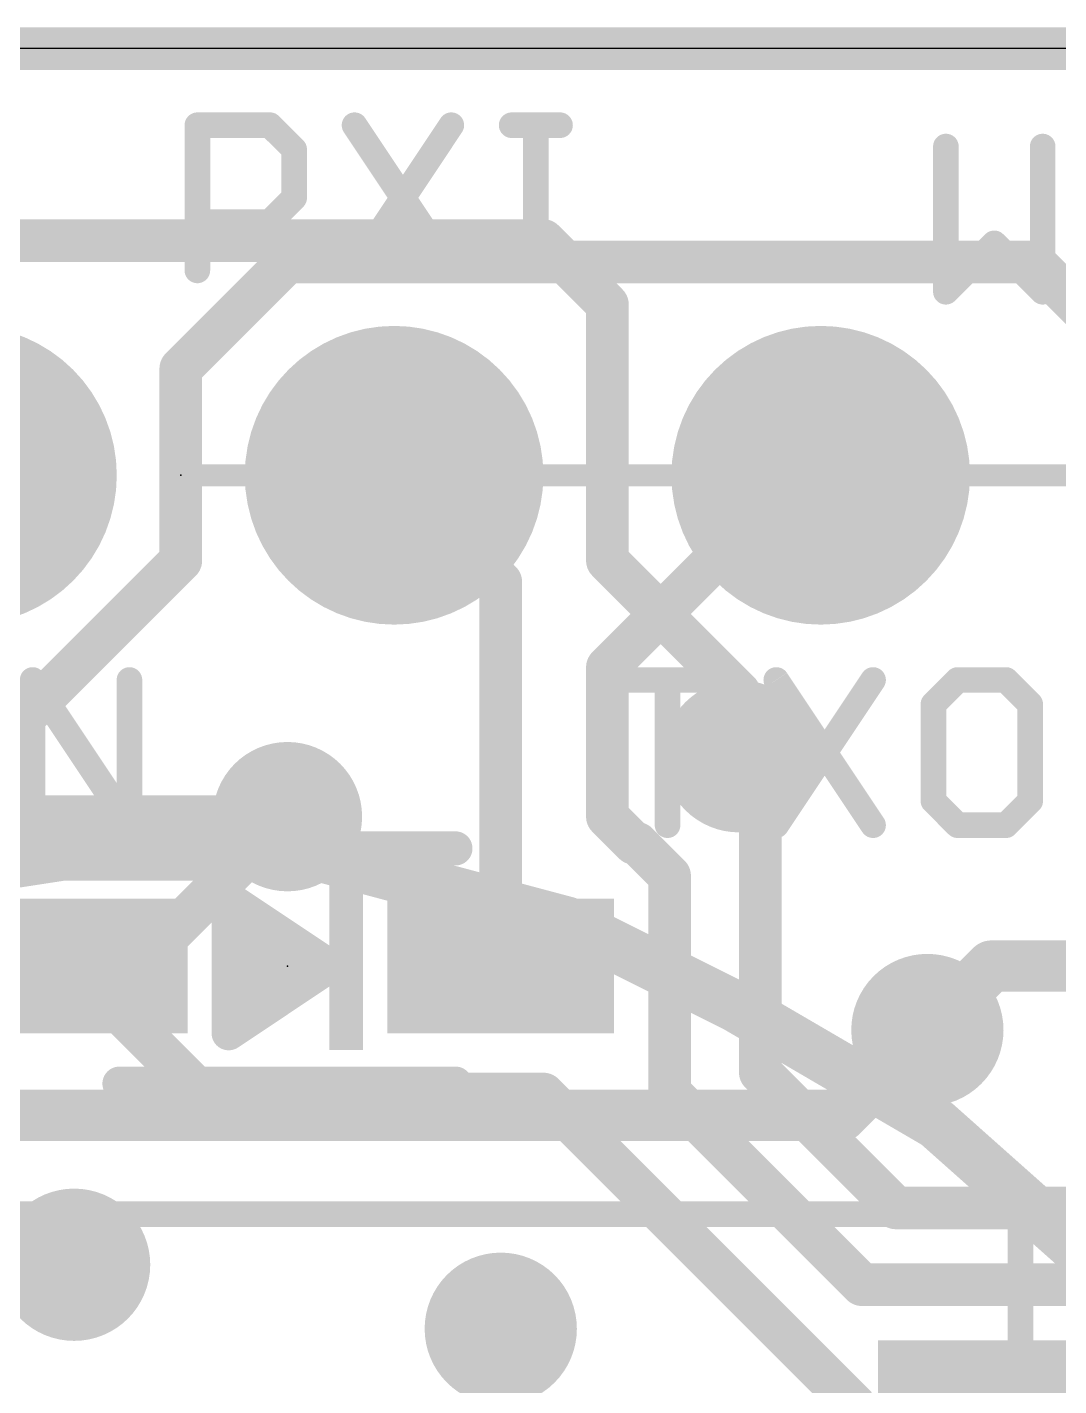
# Model space of a CAD drawing. Extents: x -0.1 to 34.1, y -8.2 to 25.5.
# Drawn here: x 11.79 to 17.93, y 17.44 to 25.53 of the extents above; entities that cross this region are included whole.
import ezdxf

# ---------------------------------------------------------------- set-up
doc = ezdxf.new("R2010")
doc.units = 0
for name, color, linetype in [('1', 12, 'CONTINUOUS'), ('16', 5, 'CONTINUOUS'), ('17', 110, 'CONTINUOUS'), ('18', 110, 'CONTINUOUS'), ('20', 53, 'CONTINUOUS'), ('21', 40, 'CONTINUOUS'), ('22', 6, 'CONTINUOUS'), ('23', 40, 'CONTINUOUS'), ('47', 253, 'CONTINUOUS')]:
    doc.layers.add(name, color=color, linetype=linetype)

# ---------------------------------------------------------------- blocks, each defined once
blk = doc.blocks.new('RECT')
blk.add_solid([(-0.5, -0.5), (0.5, -0.5), (-0.5, 0.5), (0.5, 0.5)])
blk = doc.blocks.new('ROUNDP')
at = {"const_width": 0.5}
blk.add_lwpolyline([(0, -0.25, 1), (0, 0.25, 1), (0, -0.25)], format="xyb", dxfattribs=at)
blk = doc.blocks.new('ROUNDV')
at = {"const_width": 0.5}
blk.add_lwpolyline([(0, -0.25, 1), (0, 0.25, 1), (0, -0.25)], format="xyb", dxfattribs=at)

msp = doc.modelspace()

# ---------------------------------------------------------------- linework, layer by layer
at = {"layer": '1'}
for points, const_width in [([(0, 25.4), (25.4, 25.4)], 0.254), ([(12.7, 23.495), (13.335, 24.13)], 0.254), ([(13.335, 24.13), (17.78, 24.13)], 0.254), ([(17.78, 24.13), (19.05, 22.86)], 0.254), ([(12.7, 22.352), (12.7, 23.495)], 0.254), ([(14.605, 22.225), (13.97, 22.86)], 0.254), ([(15.24, 21.717), (16.383, 22.86)], 0.254), ([(16.383, 22.86), (16.51, 22.86)], 0.254), ([(11.303, 20.955), (12.7, 22.352)], 0.254), ([(14.605, 19.939), (14.605, 22.225)], 0.254), ([(15.24, 20.828), (15.24, 21.717)], 0.254), ([(16.0234, 21.1876), (16.1504, 21.0606)], 0.254), ([(16.1504, 21.0606), (16.1504, 19.3058)], 0.254), ([(13.335, 20.828), (12.446, 19.939)], 0.254), ([(15.3988, 20.6692), (15.24, 20.828)], 0.254), ([(15.4168, 20.6692), (15.3988, 20.6692)], 0.254), ([(15.6102, 20.4758), (15.4168, 20.6692)], 0.254), ([(15.6102, 19.1878), (15.6102, 20.4758)], 0.254), ([(12.827, 19.177), (12.065, 19.939)], 0.254), ([(12.065, 19.939), (12.446, 19.939)], 0.254), ([(17.145, 19.558), (17.526, 19.939)], 0.3048), ([(18.404, 19.939), (17.526, 19.939)], 0.3048), ([(16.1504, 19.3058), (16.9568, 18.4994)], 0.254), ([(12.827, 19.177), (14.859, 19.177)], 0.254), ([(14.859, 19.177), (16.724, 17.312)], 0.254), ([(16.7558, 18.0422), (15.6102, 19.1878)], 0.254), ([(18.3762, 18.4994), (16.9568, 18.4994)], 0.254), ([(18.1868, 18.0422), (16.7558, 18.0422)], 0.254)]:
    msp.add_lwpolyline(points, dxfattribs=dict(at, const_width=const_width))
for points, const_width in [([(13.335, 24.1935, 1), (13.335, 24.0665)], 0.127), ([(13.3799, 24.0851, 1), (13.2901, 24.1749)], 0.127), ([(17.8249, 24.1749, 1), (17.7351, 24.0851)], 0.127), ([(17.78, 24.0665, 1), (17.78, 24.1935)], 0.127), ([(12.7635, 23.495, 1), (12.6365, 23.495)], 0.127), ([(12.6551, 23.5399, 1), (12.7449, 23.4501)], 0.127), ([(14.0149, 22.9049, 1), (13.9251, 22.8151)], 0.127), ([(16.383, 22.9235, 1), (16.383, 22.7965)], 0.127), ([(16.4279, 22.8151, 1), (16.3381, 22.9049)], 0.127), ([(16.51, 22.7965, 1), (16.51, 22.9235)], 0.127), ([(12.6365, 22.352, 1), (12.7635, 22.352)], 0.127), ([(12.7449, 22.3071, 1), (12.6551, 22.3969)], 0.127), ([(14.6685, 22.225, 1), (14.5415, 22.225)], 0.127), ([(14.5601, 22.1801, 1), (14.6499, 22.2699)], 0.127), ([(15.3035, 21.717, 1), (15.1765, 21.717)], 0.127), ([(15.1951, 21.7619, 1), (15.2849, 21.6721)], 0.127), ([(16.0683, 21.2325, 1), (15.9785, 21.1427)], 0.127), ([(16.2139, 21.0606, 1), (16.0869, 21.0606)], 0.127), ([(16.1055, 21.0157, 1), (16.1953, 21.1055)], 0.127), ([(13.3799, 20.7831, 1), (13.2901, 20.8729)], 0.127), ([(15.2849, 20.8729, 1), (15.1951, 20.7831)], 0.127), ([(15.1765, 20.828, 1), (15.3035, 20.828)], 0.127), ([(15.3988, 20.7327, 1), (15.3988, 20.6057)], 0.127), ([(15.4617, 20.7141, 1), (15.3719, 20.6243)], 0.127), ([(15.4168, 20.6057, 1), (15.4168, 20.7327)], 0.127), ([(15.3539, 20.6243, 1), (15.4437, 20.7141)], 0.127), ([(15.6737, 20.4758, 1), (15.5467, 20.4758)], 0.127), ([(15.5653, 20.4309, 1), (15.6551, 20.5207)], 0.127), ([(12.1099, 19.9839, 1), (12.0201, 19.8941)], 0.127), ([(12.065, 20.0025, 1), (12.065, 19.8755)], 0.127), ([(12.446, 19.8755, 1), (12.446, 20.0025)], 0.127), ([(17.526, 20.0152, 1), (17.526, 19.8628)], 0.1524), ([(17.5799, 19.8851, 1), (17.4721, 19.9929)], 0.1524), ([(12.4011, 19.9839, 1), (12.4909, 19.8941)], 0.127), ([(14.5415, 19.939, 1), (14.6685, 19.939)], 0.127), ([(17.0911, 19.6119, 1), (17.1989, 19.5041)], 0.1524), ([(16.1953, 19.3507, 1), (16.1055, 19.2609)], 0.127), ([(16.0869, 19.3058, 1), (16.2139, 19.3058)], 0.127), ([(12.827, 19.2405, 1), (12.827, 19.1135)], 0.127), ([(12.7821, 19.1321, 1), (12.8719, 19.2219)], 0.127), ([(14.9039, 19.2219, 1), (14.8141, 19.1321)], 0.127), ([(14.859, 19.1135, 1), (14.859, 19.2405)], 0.127), ([(15.6551, 19.2327, 1), (15.5653, 19.1429)], 0.127), ([(15.5467, 19.1878, 1), (15.6737, 19.1878)], 0.127), ([(16.9568, 18.5629, 1), (16.9568, 18.4359)], 0.127), ([(16.9119, 18.4545, 1), (17.0017, 18.5443)], 0.127), ([(16.7558, 18.1057, 1), (16.7558, 17.9787)], 0.127), ([(16.7109, 17.9973, 1), (16.8007, 18.0871)], 0.127)]:
    msp.add_lwpolyline(points, format="xyb", dxfattribs=dict(at, const_width=const_width))
at = {"layer": '16'}
for points, const_width in [([(0, 25.4), (25.4, 25.4)], 0.254), ([(9.525, 24.257), (14.859, 24.257)], 0.254), ([(14.859, 24.257), (15.24, 23.876)], 0.254), ([(15.24, 23.876), (15.24, 22.352)], 0.254), ([(16.0234, 21.5686), (15.24, 22.352)], 0.254), ([(16.0234, 21.1876), (16.0234, 21.5686)], 0.254), ([(8.255, 20.828), (13.335, 20.828)], 0.254), ([(17.145, 19.558), (16.637, 19.05)], 0.3048), ([(16.637, 19.05), (10.287, 19.05)], 0.3048)]:
    msp.add_lwpolyline(points, dxfattribs=dict(at, const_width=const_width))
for points, const_width in [([(14.9039, 24.3019, 1), (14.8141, 24.2121)], 0.127), ([(14.859, 24.1935, 1), (14.859, 24.3205)], 0.127), ([(15.3035, 23.876, 1), (15.1765, 23.876)], 0.127), ([(15.1951, 23.8311, 1), (15.2849, 23.9209)], 0.127), ([(15.2849, 22.3969, 1), (15.1951, 22.3071)], 0.127), ([(15.1765, 22.352, 1), (15.3035, 22.352)], 0.127), ([(16.0869, 21.5686, 1), (15.9599, 21.5686)], 0.127), ([(15.9785, 21.5237, 1), (16.0683, 21.6135)], 0.127), ([(15.9599, 21.1876, 1), (16.0869, 21.1876)], 0.127), ([(13.335, 20.7645, 1), (13.335, 20.8915)], 0.127), ([(17.1989, 19.5041, 1), (17.0911, 19.6119)], 0.1524), ([(16.5831, 19.1039, 1), (16.6909, 18.9961)], 0.1524), ([(16.637, 18.9738, 1), (16.637, 19.1262)], 0.1524)]:
    msp.add_lwpolyline(points, format="xyb", dxfattribs=dict(at, const_width=const_width))
at = {"layer": '20'}
msp.add_line((22.86, 25.4), (2.54, 25.4), dxfattribs=at)
at = {"layer": '21'}
for points, const_width in [([(12.7988, 24.0792), (12.7988, 24.9435)], 0.1524), ([(12.7988, 24.9435), (13.231, 24.9435)], 0.1524), ([(13.231, 24.9435), (13.3751, 24.7995)], 0.1524), ([(13.7344, 24.9435), (14.3106, 24.0792)], 0.1524), ([(14.3106, 24.9435), (13.7344, 24.0792)], 0.1524), ([(14.6699, 24.9435), (14.958, 24.9435)], 0.1524), ([(14.8139, 24.0792), (14.8139, 24.9435)], 0.1524), ([(13.3751, 24.7995), (13.3751, 24.5114)], 0.1524), ([(17.2552, 24.8165), (17.2552, 23.9522)], 0.1524), ([(17.8314, 23.9522), (17.8314, 24.8165)], 0.1524), ([(13.3751, 24.5114), (13.231, 24.3673)], 0.1524), ([(13.231, 24.3673), (12.7988, 24.3673)], 0.1524), ([(13.087, 24.3673), (13.3751, 24.0792)], 0.1524), ([(17.2552, 23.9522), (17.5433, 24.2403)], 0.1524), ([(17.5433, 24.2403), (17.8314, 23.9522)], 0.1524), ([(14.6699, 24.0792), (14.958, 24.0792)], 0.1524), ([(11.818, 20.7772), (11.818, 21.6415)], 0.1524), ([(11.818, 21.6415), (12.3943, 20.7772)], 0.1524), ([(12.3943, 20.7772), (12.3943, 21.6415)], 0.1524), ([(15.3099, 21.6415), (15.8861, 21.6415)], 0.1524), ([(15.598, 20.7772), (15.598, 21.6415)], 0.1524), ([(16.2454, 21.6415), (16.8217, 20.7772)], 0.1524), ([(16.8217, 21.6415), (16.2454, 20.7772)], 0.1524), ([(17.325, 21.6415), (17.181, 21.4975)], 0.1524), ([(17.6131, 21.6415), (17.325, 21.6415)], 0.1524), ([(17.7572, 21.4975), (17.6131, 21.6415)], 0.1524), ([(17.181, 21.4975), (17.181, 20.9213)], 0.1524), ([(17.7572, 20.9213), (17.7572, 21.4975)], 0.1524), ([(17.181, 20.9213), (17.325, 20.7772)], 0.1524), ([(17.6131, 20.7772), (17.7572, 20.9213)], 0.1524), ([(17.325, 20.7772), (17.6131, 20.7772)], 0.1524), ([(12.335, 20.639), (14.335, 20.639)], 0.2032), ([(12.985, 19.539), (12.985, 20.339)], 0.2032), ([(12.985, 20.339), (13.585, 19.939)], 0.2032), ([(13.135, 19.739), (13.135, 20.139)], 0.2032), ([(13.135, 20.139), (13.435, 19.939)], 0.2032), ([(13.135, 20.1168), (13.1683, 20.1168)], 0.2032), ([(13.585, 19.939), (12.985, 19.539)], 0.2032), ([(13.435, 19.939), (13.135, 19.739)], 0.2032), ([(13.135, 19.9136), (13.3969, 19.9136)], 0.2032), ([(14.335, 19.239), (12.335, 19.239)], 0.2032), ([(7.7, 18.462), (17.7, 18.462)], 0.1524), ([(17.7, 18.462), (17.7, 8.462)], 0.1524)]:
    msp.add_lwpolyline(points, dxfattribs=dict(at, const_width=const_width))
for points, const_width in [([(12.8369, 24.9435, 1), (12.7607, 24.9435)], 0.0762), ([(12.7988, 24.9816, 1), (12.7988, 24.9054)], 0.0762), ([(13.258, 24.9705, 1), (13.2041, 24.9166)], 0.0762), ([(13.231, 24.9054, 1), (13.231, 24.9816)], 0.0762), ([(13.7661, 24.9647, 1), (13.7027, 24.9224)], 0.0762), ([(14.3423, 24.9224, 1), (14.2789, 24.9647)], 0.0762), ([(14.6699, 24.9816, 1), (14.6699, 24.9054)], 0.0762), ([(14.852, 24.9435, 1), (14.7758, 24.9435)], 0.0762), ([(14.958, 24.9054, 1), (14.958, 24.9816)], 0.0762), ([(13.4132, 24.7995, 1), (13.337, 24.7995)], 0.0762), ([(13.3481, 24.7725, 1), (13.402, 24.8264)], 0.0762), ([(17.2933, 24.8165, 1), (17.2171, 24.8165)], 0.0762), ([(17.8695, 24.8165, 1), (17.7933, 24.8165)], 0.0762), ([(13.402, 24.4844, 1), (13.3481, 24.5383)], 0.0762), ([(13.337, 24.5114, 1), (13.4132, 24.5114)], 0.0762), ([(12.7988, 24.4054, 1), (12.7988, 24.3292)], 0.0762), ([(13.1139, 24.3943, 1), (13.06, 24.3404)], 0.0762), ([(13.2041, 24.3943, 1), (13.258, 24.3404)], 0.0762), ([(13.231, 24.3292, 1), (13.231, 24.4054)], 0.0762), ([(17.5702, 24.2673, 1), (17.5163, 24.2134)], 0.0762), ([(17.5702, 24.2134, 1), (17.5163, 24.2673)], 0.0762), ([(12.7607, 24.0792, 1), (12.8369, 24.0792)], 0.0762), ([(13.3481, 24.0523, 1), (13.402, 24.1061)], 0.0762), ([(13.7027, 24.1003, 1), (13.7661, 24.0581)], 0.0762), ([(14.2789, 24.0581, 1), (14.3423, 24.1003)], 0.0762), ([(14.6699, 24.1173, 1), (14.6699, 24.0411)], 0.0762), ([(14.7758, 24.0792, 1), (14.852, 24.0792)], 0.0762), ([(14.958, 24.0411, 1), (14.958, 24.1173)], 0.0762), ([(17.2282, 23.9791, 1), (17.2821, 23.9253)], 0.0762), ([(17.2171, 23.9522, 1), (17.2933, 23.9522)], 0.0762), ([(17.7933, 23.9522, 1), (17.8695, 23.9522)], 0.0762), ([(17.8044, 23.9253, 1), (17.8583, 23.9791)], 0.0762), ([(11.8497, 21.6627, 1), (11.7863, 21.6204)], 0.0762), ([(11.8561, 21.6415, 1), (11.7799, 21.6415)], 0.0762), ([(12.4324, 21.6415, 1), (12.3562, 21.6415)], 0.0762), ([(15.3099, 21.6796, 1), (15.3099, 21.6034)], 0.0762), ([(15.6361, 21.6415, 1), (15.5599, 21.6415)], 0.0762), ([(15.8861, 21.6034, 1), (15.8861, 21.6796)], 0.0762), ([(16.2771, 21.6627, 1), (16.2137, 21.6204)], 0.0762), ([(16.8534, 21.6204, 1), (16.79, 21.6627)], 0.0762), ([(17.325, 21.6796, 1), (17.325, 21.6034)], 0.0762), ([(17.352, 21.6146, 1), (17.2981, 21.6685)], 0.0762), ([(17.6401, 21.6685, 1), (17.5862, 21.6146)], 0.0762), ([(17.6131, 21.6034, 1), (17.6131, 21.6796)], 0.0762), ([(17.154, 21.5244, 1), (17.2079, 21.4705)], 0.0762), ([(17.2191, 21.4975, 1), (17.1429, 21.4975)], 0.0762), ([(17.7953, 21.4975, 1), (17.7191, 21.4975)], 0.0762), ([(17.7302, 21.4705, 1), (17.7841, 21.5244)], 0.0762), ([(17.2079, 20.9482, 1), (17.154, 20.8943)], 0.0762), ([(17.1429, 20.9213, 1), (17.2191, 20.9213)], 0.0762), ([(17.7191, 20.9213, 1), (17.7953, 20.9213)], 0.0762), ([(17.7841, 20.8943, 1), (17.7302, 20.9482)], 0.0762), ([(11.7799, 20.7772, 1), (11.8561, 20.7772)], 0.0762), ([(12.3562, 20.7772, 1), (12.4324, 20.7772)], 0.0762), ([(12.3626, 20.7561, 1), (12.426, 20.7983)], 0.0762), ([(15.5599, 20.7772, 1), (15.6361, 20.7772)], 0.0762), ([(16.2137, 20.7983, 1), (16.2771, 20.7561)], 0.0762), ([(16.79, 20.7561, 1), (16.8534, 20.7983)], 0.0762), ([(17.325, 20.8153, 1), (17.325, 20.7391)], 0.0762), ([(17.2981, 20.7503, 1), (17.352, 20.8041)], 0.0762), ([(17.5862, 20.8041, 1), (17.6401, 20.7503)], 0.0762), ([(17.6131, 20.7391, 1), (17.6131, 20.8153)], 0.0762), ([(12.335, 20.6898, 1), (12.335, 20.5882)], 0.1016), ([(14.335, 20.5882, 1), (14.335, 20.6898)], 0.1016), ([(13.0358, 20.339, 1), (12.9342, 20.339)], 0.1016), ([(13.0132, 20.3813, 1), (12.9568, 20.2967)], 0.1016), ([(13.1858, 20.139, 1), (13.0842, 20.139)], 0.1016), ([(13.1632, 20.1813, 1), (13.1068, 20.0967)], 0.1016), ([(13.135, 20.1676, 1), (13.135, 20.066)], 0.1016), ([(13.1683, 20.066, 1), (13.1683, 20.1676)], 0.1016), ([(13.135, 19.9644, 1), (13.135, 19.8628)], 0.1016), ([(13.3969, 19.8628, 1), (13.3969, 19.9644)], 0.1016), ([(13.4632, 19.8967, 1), (13.4068, 19.9813)], 0.1016), ([(13.4068, 19.8967, 1), (13.4632, 19.9813)], 0.1016), ([(13.6132, 19.8967, 1), (13.5568, 19.9813)], 0.1016), ([(13.5568, 19.8967, 1), (13.6132, 19.9813)], 0.1016), ([(13.1068, 19.7813, 1), (13.1632, 19.6967)], 0.1016), ([(13.0842, 19.739, 1), (13.1858, 19.739)], 0.1016), ([(12.9568, 19.5813, 1), (13.0132, 19.4967)], 0.1016), ([(12.9342, 19.539, 1), (13.0358, 19.539)], 0.1016), ([(12.335, 19.2898, 1), (12.335, 19.1882)], 0.1016), ([(14.335, 19.1882, 1), (14.335, 19.2898)], 0.1016), ([(17.7381, 18.462, 1), (17.6619, 18.462)], 0.0762), ([(17.7, 18.4239, 1), (17.7, 18.5001)], 0.0762)]:
    msp.add_lwpolyline(points, format="xyb", dxfattribs=dict(at, const_width=const_width))
at = {"layer": '22', "const_width": 0.3048}
for points in [[(12, 20.6), (10.7, 20.4)], [(13.5, 20.6), (12, 20.6)], [(15, 20.2), (13.5, 20.6)], [(16, 19.7), (15, 20.2)], [(17.2, 19), (16, 19.7)], [(18.1, 18.2), (17.2, 19)]]:
    msp.add_lwpolyline(points, dxfattribs=at)
at = {"layer": '22', "const_width": 0.1524}
for points in [[(12, 20.6762, 1), (12, 20.5238)], [(12.0116, 20.5247, 1), (11.9884, 20.6753)], [(13.5196, 20.6736, 1), (13.4804, 20.5264)], [(13.5, 20.5238, 1), (13.5, 20.6762)], [(15.0341, 20.2682, 1), (14.9659, 20.1318)], [(14.9804, 20.1264, 1), (15.0196, 20.2736)], [(16.0384, 19.7658, 1), (15.9616, 19.6342)], [(15.9659, 19.6318, 1), (16.0341, 19.7682)], [(17.2506, 19.057, 1), (17.1494, 18.943)], [(17.1616, 18.9342, 1), (17.2384, 19.0658)]]:
    msp.add_lwpolyline(points, format="xyb", dxfattribs=at)
at = {"layer": '23'}
for p in [(12.7, 22.86), (13.335, 19.939)]:
    msp.add_point(p, dxfattribs=at)
at = {"layer": '47', "const_width": 0.13}
for points in [[(12.319, 25.4), (34.081, 25.4)], [(12.7, 22.86), (31.287, 22.86)]]:
    msp.add_lwpolyline(points, dxfattribs=at)
at = {"layer": '47', "const_width": 0.065}
for points in [[(12.319, 25.4325, 1), (12.319, 25.3675)], [(12.7, 22.8925, 1), (12.7, 22.8275)]]:
    msp.add_lwpolyline(points, format="xyb", dxfattribs=at)

# ---------------------------------------------------------------- block references
at = {"layer": '1', "yscale": 0.8, "rotation": 180}
for p, xscale in [((12.065, 19.939), 1.35), ((14.605, 19.939), 1.35), ((17.45, 17.312), 1.2)]:
    msp.add_blockref('RECT', p, dxfattribs=dict(at, xscale=xscale))
at = {"layer": '17', "xscale": 1.778, "yscale": 1.778, "rotation": 90}
for p in [(11.43, 22.86), (11.43, 22.86), (13.97, 22.86), (13.97, 22.86), (16.51, 22.86), (16.51, 22.86)]:
    msp.add_blockref('ROUNDP', p, dxfattribs=at)
at = {"layer": '18'}
for p, xscale, yscale in [((16.0234, 21.1876), 0.9064, 0.9064), ((16.0234, 21.1876), 0.9064, 0.9064), ((13.335, 20.828), 0.889, 0.889), ((13.335, 20.828), 0.889, 0.889), ((17.145, 19.558), 0.9064, 0.9064), ((17.145, 19.558), 0.9064, 0.9064), ((12.065, 18.161), 0.9064, 0.9064), ((12.065, 18.161), 0.9064, 0.9064), ((14.605, 17.78), 0.9064, 0.9064), ((14.605, 17.78), 0.9064, 0.9064)]:
    msp.add_blockref('ROUNDV', p, dxfattribs=dict(at, xscale=xscale, yscale=yscale))
at = {"layer": '21', "xscale": 0.2, "rotation": 180}
msp.add_blockref('RECT', (13.685, 19.939), dxfattribs=at)

doc.saveas('drawing.dxf')
